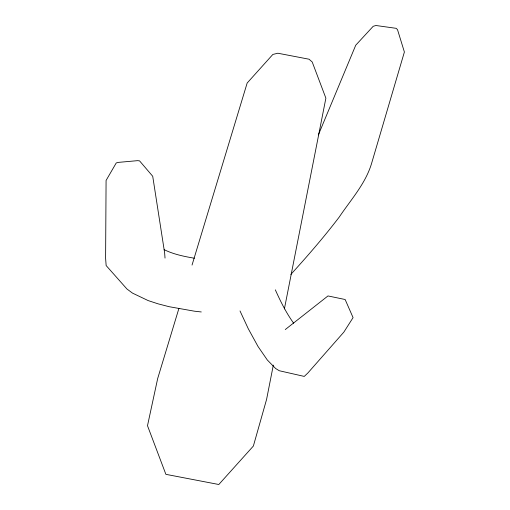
<?xml version="1.0" encoding="UTF-8"?>
<svg xmlns="http://www.w3.org/2000/svg" width="510" height="510" viewBox="0 0 510 510"><rect width="100%" height="100%" fill="white"/><g stroke="black" fill="none" stroke-linecap="round" stroke-linejoin="round"><path stroke-width="0.76" d="M273.328 365.115L266.571 399.464L253.374 446.04L218.815 484.5L165.877 474.332L147.498 425.71L157.673 378.554L178.895 308.48M284.395 308.913L325.884 98.156L312.216 61.997L309.066 59.217L277.854 53.225L272.856 54.443L247.159 83.034L192.04 265.066M318.367 134.901L355.738 45.212L373.192 26.297L375.927 25.5L396.225 28.337L397.519 29.695L404.392 52.007L371.382 164.092C365.205 184.097 350.638 200.022 339.195 217.113C324.054 237.016 307.651 255.924 290.84 274.425M285.262 329.562L327.987 295.934L345.142 299.51L353.073 317.615L343.836 332.137L307.842 373.014L304.253 376.412L279.282 370.738L275.623 368.5L267.31 359.99L258.034 346.5L248.262 328.708L240.006 310.941M201.272 311.954L194.355 311.176L169.116 306.695L158.023 303.82L148.142 300.575L132.504 293.116L126.945 288.998L106.15 265.563L105.608 258.296L106.08 180.457L116.235 162.97L118.186 162.397L137.643 160.65L139.555 160.873L152.719 176.269L164.647 252.992L165.023 258.085M194.444 258.226C184.104 256.485 173.61 254.324 164.143 249.67M293.664 323.219C286.212 312.91 280.525 301.416 275.33 289.839"/></g></svg>
